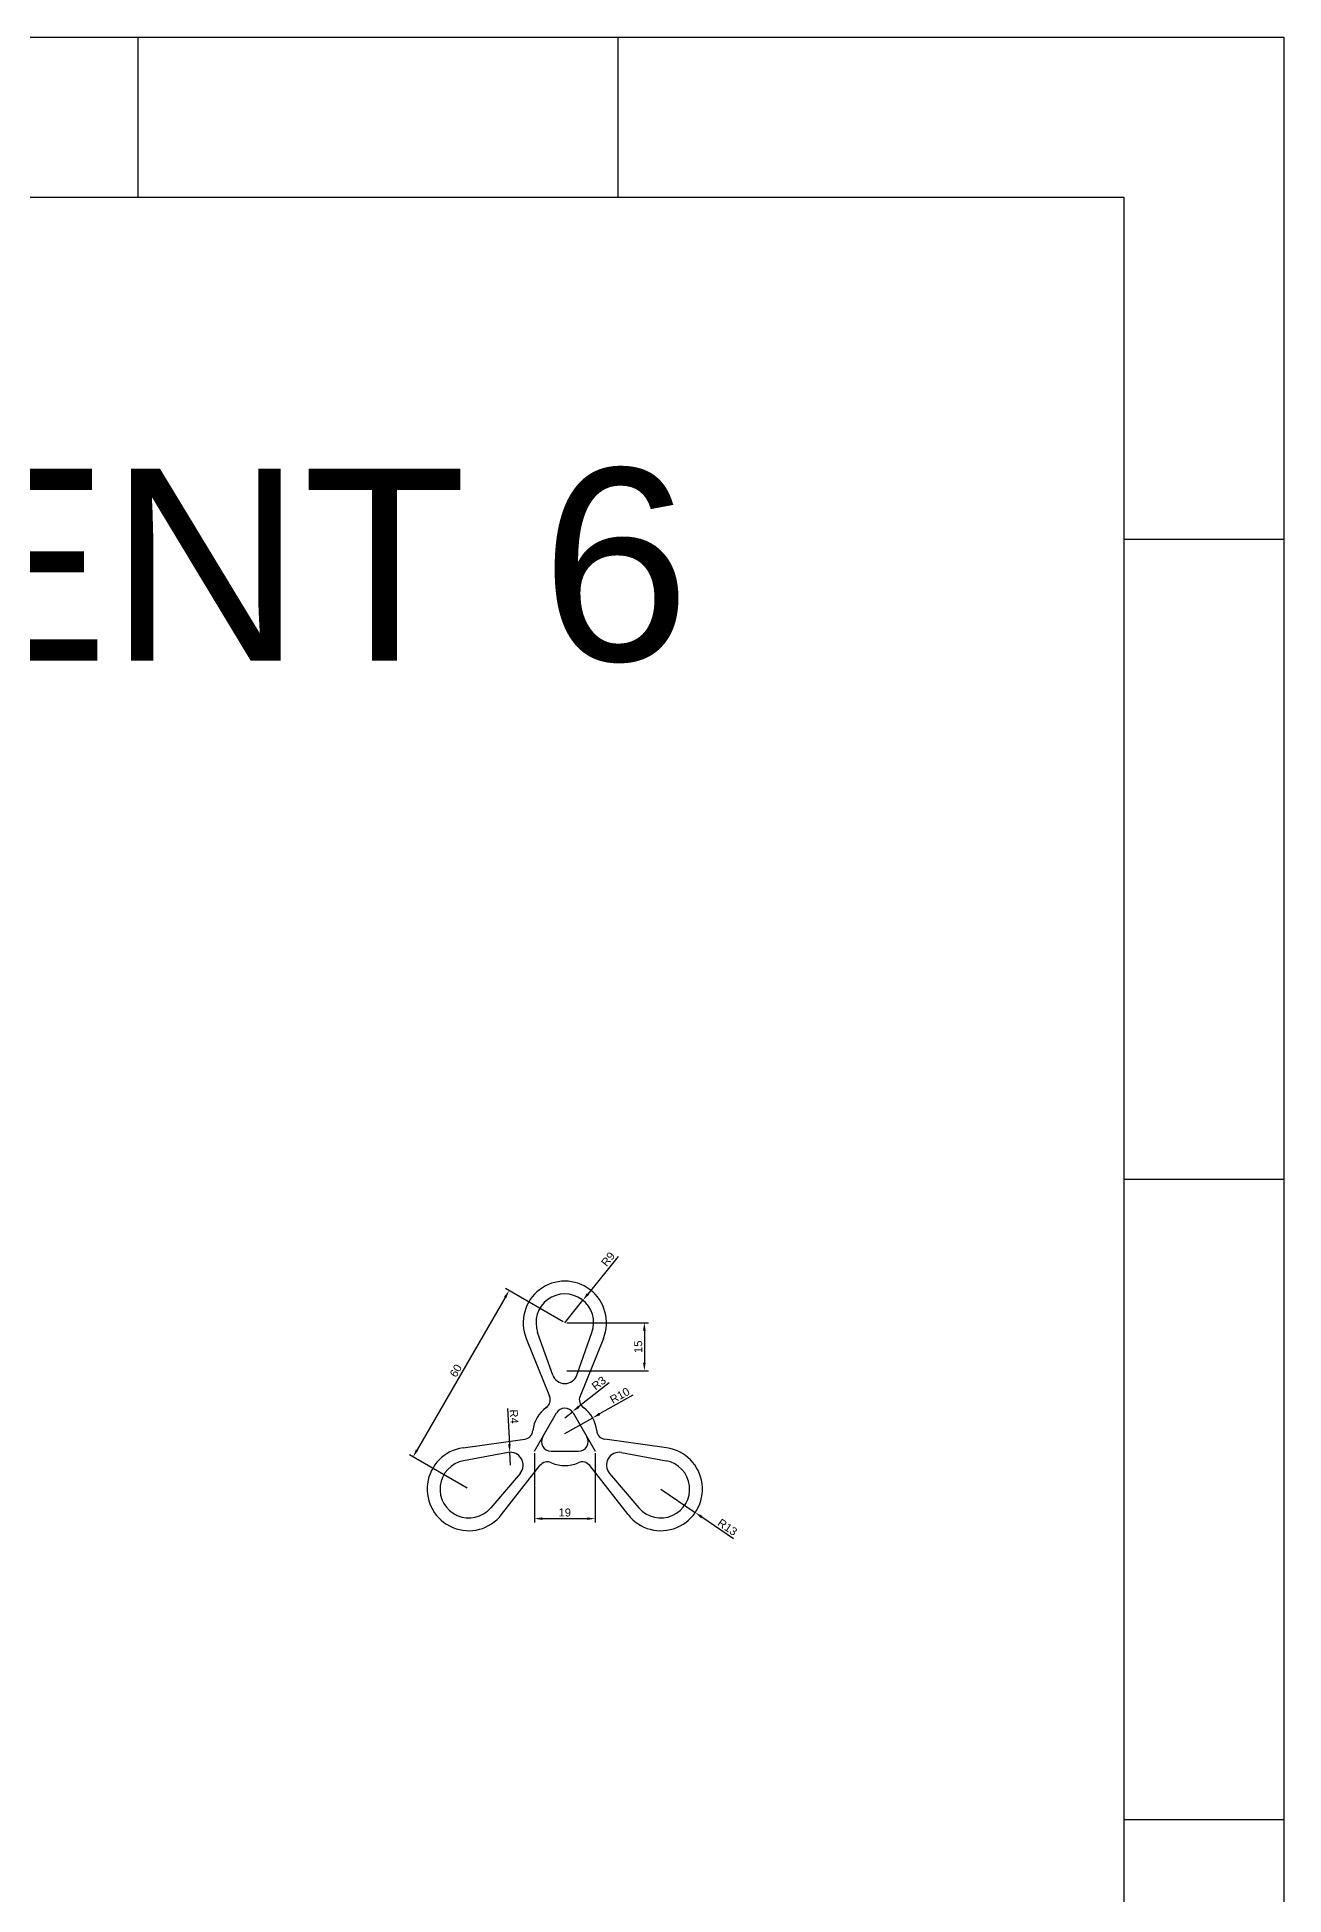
# Model space of a CAD drawing. Header units: millimetres. Extents: x 3467 to 4483, y 937 to 2051.
# Drawn here: x 4094 to 4483, y 1470 to 2051 of the extents above; entities that cross this region are included whole.
import ezdxf

# ---------------------------------------------------------------- set-up
doc = ezdxf.new("R2010")
doc.units = ezdxf.units.MM
doc.styles.add('Annotative', font='arial.ttf')
doc.styles.get("Standard").update_dxf_attribs({"font": 'arial.ttf'})
doc.dimstyles.new('ISO-25', dxfattribs={"dimtxt": 2.5, "dimasz": 2.5, "dimexe": 1.25, "dimexo": 0.625, "dimtad": 1, "dimtxsty": 'Standard', "dimcen": 2.5, "dimadec": 0, "dimazin": 0, "dimtfac": 1, "dimtmove": 0, "dimatfit": 3, "dimfxl": 1, "dimarcsym": 0})

# ---------------------------------------------------------------- blocks, each defined once
blk = doc.blocks.new('*U54')
for p, q in [((-3.77, -11.33), (-8.49, 2)), ((3.77, -11.33), (8.49, 2))]:
    blk.add_line(p, q)
for centre, radius, start, end in [((0, 5), 9, 340.52878, 199.47122), ((0, -10), 4, 199.47122, 340.52878)]:
    blk.add_arc(centre, radius, start, end)
blk = doc.blocks.new('*U55')
at = {"color": 0, "linetype": 'ByBlock', "lineweight": -2, "transparency": 16777216}
blk.add_blockref('*U54', (1942.23, 1469.55), dxfattribs=at)
for p, rotation in [((1916.56, 1425.08), 120), ((1967.9, 1425.08), 240)]:
    blk.add_blockref('*U54', p, dxfattribs=dict(at, rotation=rotation))
blk = doc.blocks.new('*D57')
at = {"color": 0, "lineweight": -2, "transparency": 16777216}
for p, q in [((4240.06, 1656.81), (4212.56, 1609.17)), ((4258.17, 1649.23), (4240.23, 1659.6)), ((4228.17, 1597.27), (4210.23, 1607.63))]:
    blk.add_line(p, q, dxfattribs=at)
at = {"color": 0, "transparency": 16777216}
for points in [[(4239.7, 1657.01), (4240.42, 1656.6), (4241.31, 1658.97)], [(4212.2, 1609.38), (4212.92, 1608.97), (4211.31, 1607.01)]]:
    blk.add_solid(points, dxfattribs=at)
at = {"layer": 'Defpoints', "color": 0, "transparency": 16777216}
for p in [(4258.71, 1648.92), (4211.31, 1607.01), (4228.71, 1596.96)]:
    blk.add_point(p, dxfattribs=at)
at = {"color": 0, "transparency": 16777216, "insert": (4224.66, 1633.94), "char_height": 2.5, "attachment_point": 5, "rotation": 60}
blk.add_mtext('60', dxfattribs=at)
blk = doc.blocks.new('*D58')
at = {"color": 0, "lineweight": -2, "transparency": 16777216}
for p, q in [((4259.34, 1648.92), (4284.81, 1648.92)), ((4283.56, 1646.42), (4283.56, 1636.42)), ((4259.34, 1633.92), (4284.81, 1633.92))]:
    blk.add_line(p, q, dxfattribs=at)
at = {"color": 0, "transparency": 16777216}
for points in [[(4283.14, 1646.42), (4283.97, 1646.42), (4283.56, 1648.92)], [(4283.14, 1636.42), (4283.97, 1636.42), (4283.56, 1633.92)]]:
    blk.add_solid(points, dxfattribs=at)
at = {"layer": 'Defpoints', "color": 0, "transparency": 16777216}
for p in [(4258.71, 1648.92), (4258.71, 1633.92), (4283.56, 1633.92)]:
    blk.add_point(p, dxfattribs=at)
at = {"color": 0, "transparency": 16777216, "insert": (4281.65, 1641.42), "char_height": 2.5, "attachment_point": 5, "rotation": 90}
blk.add_mtext('15', dxfattribs=at)
blk = doc.blocks.new('*D59')
at = {"color": 0, "lineweight": -2, "transparency": 16777216}
for p, q in [((4275.36, 1669.66), (4265.91, 1657.89)), ((4258.71, 1648.92), (4264.35, 1655.94))]:
    blk.add_line(p, q, dxfattribs=at)
at = {"color": 0, "transparency": 16777216}
blk.add_solid([(4265.59, 1658.15), (4266.24, 1657.63), (4264.35, 1655.94)], dxfattribs=at)
at = {"layer": 'Defpoints', "color": 0, "transparency": 16777216}
for p in [(4264.35, 1655.94), (4258.71, 1648.92)]:
    blk.add_point(p, dxfattribs=at)
at = {"color": 0, "transparency": 16777216, "insert": (4272.22, 1668.79), "char_height": 2.5, "attachment_point": 5, "rotation": 51.24683}
blk.add_mtext('R9', dxfattribs=at)
blk = doc.blocks.new('*D60')
at = {"color": 0, "lineweight": -2, "transparency": 16777216}
for p, q in [((4288.71, 1596.96), (4299.45, 1589.63)), ((4311.44, 1581.44), (4301.51, 1588.22))]:
    blk.add_line(p, q, dxfattribs=at)
at = {"color": 0, "transparency": 16777216}
blk.add_solid([(4301.75, 1588.57), (4301.28, 1587.88), (4299.45, 1589.63)], dxfattribs=at)
at = {"layer": 'Defpoints', "color": 0, "transparency": 16777216}
for p in [(4288.71, 1596.96), (4299.45, 1589.63)]:
    blk.add_point(p, dxfattribs=at)
at = {"color": 0, "transparency": 16777216, "insert": (4309.53, 1585.05), "char_height": 2.5, "attachment_point": 5, "rotation": 325.68109}
blk.add_mtext('R13', dxfattribs=at)
blk = doc.blocks.new('*D61')
at = {"color": 0, "lineweight": -2, "transparency": 16777216}
for p, q in [((4249.21, 1608.17), (4249.21, 1586.48)), ((4268.21, 1608.17), (4268.21, 1586.48)), ((4251.71, 1587.73), (4265.71, 1587.73))]:
    blk.add_line(p, q, dxfattribs=at)
at = {"color": 0, "transparency": 16777216}
for points in [[(4251.71, 1588.14), (4251.71, 1587.31), (4249.21, 1587.73)], [(4265.71, 1588.14), (4265.71, 1587.31), (4268.21, 1587.73)]]:
    blk.add_solid(points, dxfattribs=at)
at = {"layer": 'Defpoints', "color": 0, "transparency": 16777216}
for p in [(4249.21, 1608.8), (4268.21, 1608.8), (4268.21, 1587.73)]:
    blk.add_point(p, dxfattribs=at)
at = {"color": 0, "transparency": 16777216, "insert": (4258.71, 1589.63), "char_height": 2.5, "attachment_point": 5}
blk.add_mtext('19', dxfattribs=at)
blk = doc.blocks.new('*D62')
at = {"color": 0, "lineweight": -2, "transparency": 16777216}
for p, q in [((4240.84, 1622.15), (4241.39, 1610.95)), ((4241.7, 1604.46), (4241.51, 1608.46))]:
    blk.add_line(p, q, dxfattribs=at)
at = {"color": 0, "transparency": 16777216}
blk.add_solid([(4241.8, 1610.97), (4240.97, 1610.93), (4241.51, 1608.46)], dxfattribs=at)
at = {"layer": 'Defpoints', "color": 0, "transparency": 16777216}
for p in [(4241.51, 1608.46), (4241.7, 1604.46)]:
    blk.add_point(p, dxfattribs=at)
at = {"color": 0, "transparency": 16777216, "insert": (4242.84, 1619.61), "char_height": 2.5, "attachment_point": 5, "rotation": 272.77916}
blk.add_mtext('R4', dxfattribs=at)
blk = doc.blocks.new('*D63')
at = {"color": 0, "lineweight": -2, "transparency": 16777216}
for p, q in [((4272.6, 1630.19), (4263.03, 1622.65)), ((4258.71, 1619.25), (4261.07, 1621.11))]:
    blk.add_line(p, q, dxfattribs=at)
at = {"color": 0, "transparency": 16777216}
blk.add_solid([(4262.78, 1622.98), (4263.29, 1622.33), (4261.07, 1621.11)], dxfattribs=at)
at = {"layer": 'Defpoints', "color": 0, "transparency": 16777216}
for p in [(4261.07, 1621.11), (4258.71, 1619.25)]:
    blk.add_point(p, dxfattribs=at)
at = {"color": 0, "transparency": 16777216, "insert": (4269.35, 1630.05), "char_height": 2.5, "attachment_point": 5, "rotation": 38.219}
blk.add_mtext('R3', dxfattribs=at)
blk = doc.blocks.new('*D64')
at = {"color": 0, "lineweight": -2, "transparency": 16777216}
for p, q in [((4279.96, 1626.3), (4269.59, 1620.43)), ((4258.71, 1614.28), (4267.42, 1619.2))]:
    blk.add_line(p, q, dxfattribs=at)
at = {"color": 0, "transparency": 16777216}
blk.add_solid([(4269.39, 1620.8), (4269.8, 1620.07), (4267.42, 1619.2)], dxfattribs=at)
at = {"layer": 'Defpoints', "color": 0, "transparency": 16777216}
for p in [(4258.71, 1614.28), (4267.42, 1619.2)]:
    blk.add_point(p, dxfattribs=at)
at = {"color": 0, "transparency": 16777216, "insert": (4275.89, 1626.18), "char_height": 2.5, "attachment_point": 5, "rotation": 29.48084}
blk.add_mtext('R10', dxfattribs=at)

msp = doc.modelspace()

# ---------------------------------------------------------------- linework, layer by layer
for p, q in [((4125.377, 2000.584), (4125.377, 2050.584)), ((4275.377, 2000.584), (4275.377, 2050.584)), ((4433.354, 1893.766), (4483.354, 1893.766)), ((4433.354, 1693.766), (4483.354, 1693.766)), ((4246.662, 1644.044), (4253.965, 1626.006)), ((4270.762, 1644.044), (4263.459, 1626.006)), ((4249.212, 1608.796), (4256.114, 1620.751)), ((4261.31, 1620.751), (4268.212, 1608.796)), ((4226.912, 1609.835), (4246.184, 1612.53)), ((4254.408, 1608.796), (4263.016, 1608.796)), ((4290.512, 1609.835), (4271.239, 1612.53)), ((4238.962, 1588.964), (4250.931, 1604.308)), ((4278.462, 1588.964), (4266.492, 1604.308)), ((4433.354, 1493.766), (4483.354, 1493.766))]:
    msp.add_line(p, q)
for points in [[(3467.4, 2050.584), (4483.354, 2050.584), (4483.354, 936.949), (3467.4, 936.949)], [(3517.4, 2000.584), (4433.354, 2000.584), (4433.354, 986.949), (3517.4, 986.949)]]:
    msp.add_lwpolyline(points, close=True)
for centre, radius, start, end in [((4258.712, 1648.922), 13, 337.958524, 202.041476), ((4251.184, 1624.88), 3, 305.38384, 22.041476), ((4266.239, 1624.88), 3, 157.958524, 234.61616), ((4258.712, 1614.281), 10, 125.38384, 174.61616), ((4258.712, 1619.251), 3, 30, 150), ((4258.712, 1614.281), 10, 5.38384, 54.61616), ((4245.769, 1615.501), 3, 277.958524, 354.61616), ((4271.654, 1615.501), 3, 185.38384, 262.041476), ((4228.712, 1596.961), 13, 97.958524, 322.041476), ((4254.408, 1611.796), 3, 150, 270), ((4263.016, 1611.796), 3, 270, 30), ((4288.712, 1596.961), 13, 217.958524, 82.041476), ((4253.297, 1602.463), 3, 65.38384, 142.041476), ((4258.712, 1614.281), 10, 245.38384, 294.61616), ((4264.127, 1602.463), 3, 37.958524, 114.61616)]:
    msp.add_arc(centre, radius, start, end)

# ---------------------------------------------------------------- block references
msp.add_blockref('*U55', (2316.484, 174.376))

# ---------------------------------------------------------------- texts
at = {"color": 11, "style": 'Annotative'}
msp.add_text('    ASSIGNMENT 6', height=60, dxfattribs=at).set_placement((3580.721, 1855.782))

# ---------------------------------------------------------------- dimensions: what is measured, and where the dimension line sits
for center, mpoint, picture, middle in [((4258.712, 1648.922), (4264.345, 1655.941), '*D59', (4273.705, 1667.601)), ((4258.712, 1619.251), (4261.069, 1621.107), '*D63', (4270.527, 1628.555)), ((4258.712, 1614.281), (4267.417, 1619.202), '*D64', (4276.823, 1624.52)), ((4241.702, 1604.461), (4241.508, 1608.456), '*D62', (4240.971, 1619.518)), ((4288.712, 1596.961), (4299.449, 1589.631), '*D60', (4308.461, 1583.479))]:
    dim = msp.add_radius_dim(center=center, mpoint=mpoint, dimstyle='ISO-25')
    dim.commit()
    dim.dimension.update_dxf_attribs({"geometry": picture, "text_midpoint": middle, "dimtype": 164})
dim = msp.add_aligned_dim(p1=(4258.712, 1648.922), p2=(4228.712, 1596.961), distance=-20.096, dimstyle='ISO-25')
dim.commit()
dim.dimension.update_dxf_attribs({"geometry": '*D57', "text_midpoint": (4224.661, 1633.94)})
dim = msp.add_linear_dim(base=(4283.555, 1633.922), p1=(4258.712, 1648.922), p2=(4258.712, 1633.922), angle=90, dimstyle='ISO-25')
dim.commit()
dim.dimension.update_dxf_attribs({"geometry": '*D58', "text_midpoint": (4281.654, 1641.422)})
dim = msp.add_linear_dim(base=(4268.212, 1587.726), p1=(4249.212, 1608.796), p2=(4268.212, 1608.796), dimstyle='ISO-25')
dim.commit()
dim.dimension.update_dxf_attribs({"geometry": '*D61', "text_midpoint": (4258.712, 1589.628)})

doc.saveas('drawing.dxf')
